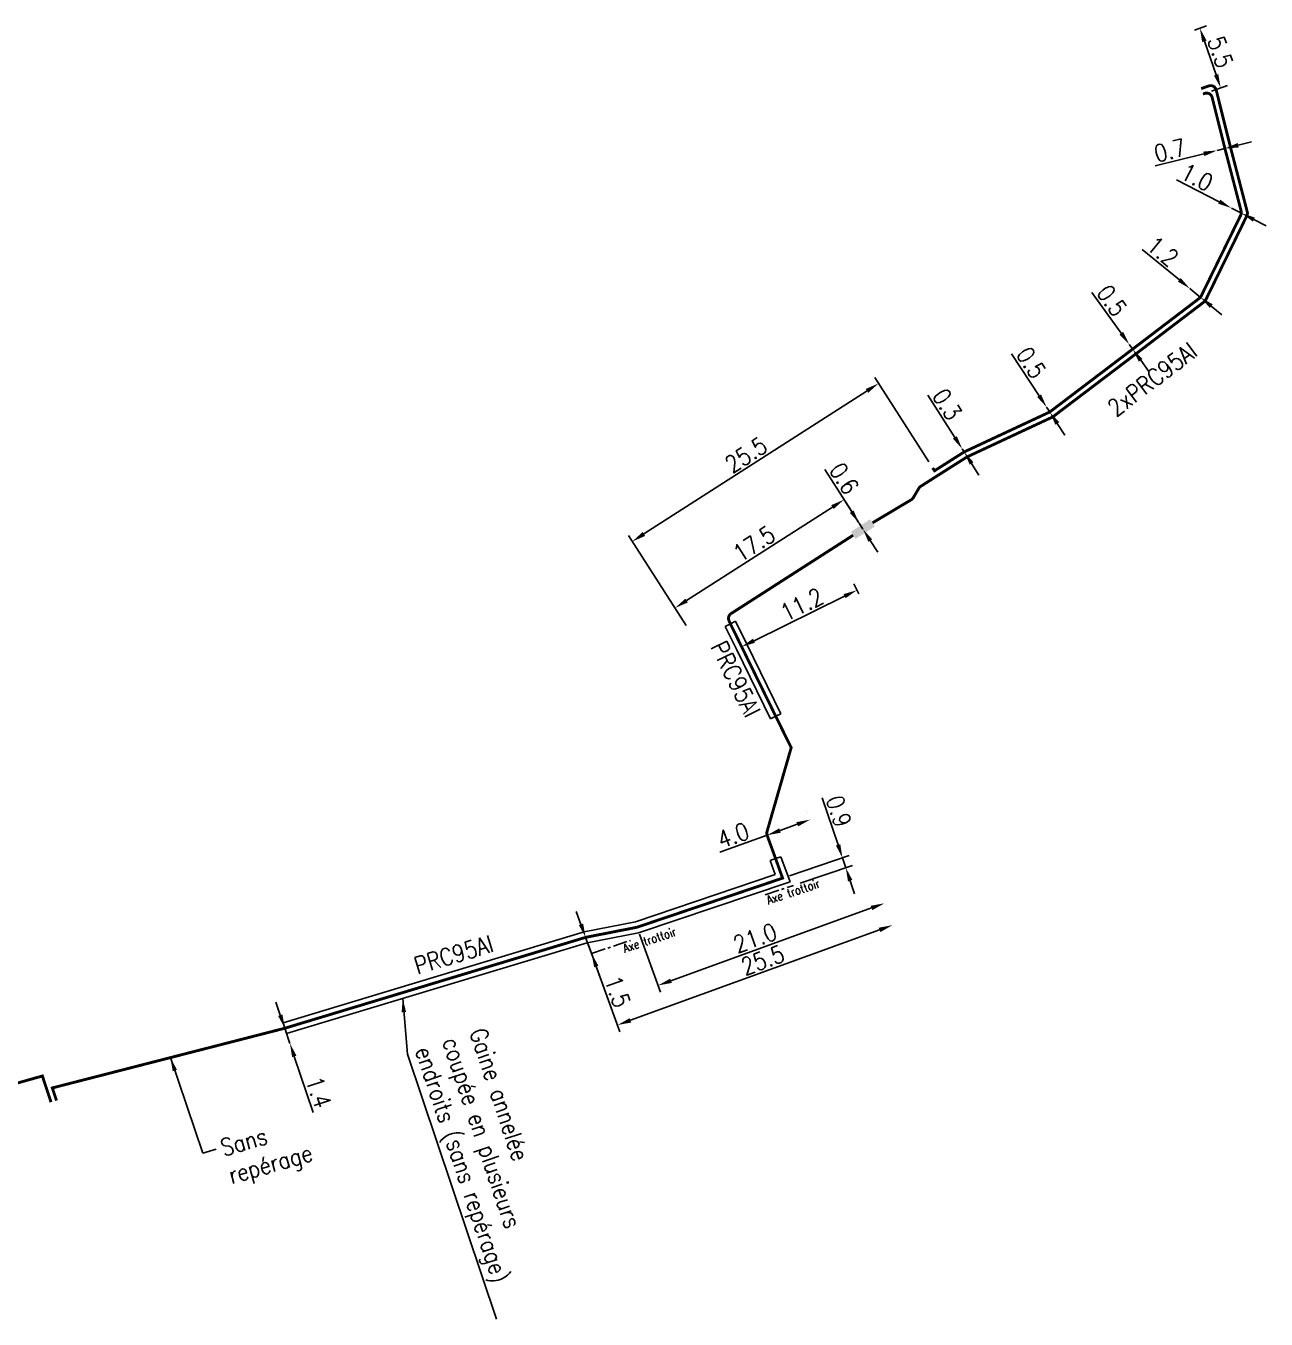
# Model space of a CAD drawing. Header units: millimetres. Extents: x 146000 to 146986, y 142991 to 144001.
# Drawn here: x 146793.3 to 146901.4, y 143013.1 to 143125.8 of the extents above; entities that cross this region are included whole.
import ezdxf
from ezdxf.enums import TextEntityAlignment as Align

# ---------------------------------------------------------------- set-up
doc = ezdxf.new("R2010")
doc.units = ezdxf.units.MM
doc.header["$PDMODE"] = 34
doc.linetypes.add('CENTER', pattern=[2, 1.25, -0.25, 0.25, -0.25])
doc.layers.get('0').update_dxf_attribs({"linetype": 'CONTINUOUS'})
doc.layers.get('Defpoints').update_dxf_attribs({"linetype": 'CONTINUOUS'})
for name, color, linetype in [('M_130', 3, 'M_ST_15'), ('M_300', 7, 'CONTINUOUS'), ('M_400', 7, 'CONTINUOUS')]:
    doc.layers.add(name, color=color, linetype=linetype)
doc.styles.get("Standard").update_dxf_attribs({"font": 'romans.shx', "width": 0.85})
doc.linetypes.add('M_ST_15', pattern='A,5,-0.3,["XX",Standard,S=1,R=0,X=0,Y=-0.5],-2.5', length=7.8)
doc.dimstyles.get("Standard").update_dxf_attribs({"dimtxt": 1.5, "dimasz": 1.2, "dimexe": 0.625, "dimexo": 0.625, "dimgap": 0.25, "dimtad": 1, "dimdec": 1, "dimzin": 0, "dimdsep": 46, "dimtxsty": 'Standard', "dimcen": -0.5, "dimadec": 0, "dimazin": 0, "dimtfac": 1, "dimtdec": 1, "dimtmove": 0, "dimatfit": 3, "dimfxl": 0, "dimtolj": 1, "dimtzin": 0, "dimarcsym": 0})

# ---------------------------------------------------------------- blocks, each defined once
blk = doc.blocks.new('*D142')
at = {"layer": 'Defpoints', "color": 0, "linetype": 'Continuous', "transparency": 16777216}
for p in [(146815.84, 143038.41), (146816.29, 143037.09), (146816.29, 143037.09)]:
    blk.add_point(p, dxfattribs=at)
at = {"layer": 'M_130', "color": 0, "linetype": 'Continuous', "lineweight": -2, "transparency": 16777216}
for p, q in [((146815.45, 143039.55), (146815.06, 143040.69)), ((146815.84, 143038.41), (146816.29, 143037.09)), ((146816.67, 143035.95), (146818.33, 143031.08))]:
    blk.add_line(p, q, dxfattribs=at)
at = {"layer": 'M_130', "color": 0, "linetype": 'Continuous', "transparency": 16777216}
for points in [[(146815.64, 143039.61), (146815.26, 143039.49), (146815.84, 143038.41)], [(146816.86, 143036.02), (146816.48, 143035.89), (146816.29, 143037.09)]]:
    blk.add_solid(points, dxfattribs=at)
at = {"layer": 'M_130', "color": 0, "linetype": 'Continuous', "transparency": 16777216, "insert": (146818.79, 143032.84), "char_height": 1.5, "attachment_point": 5, "rotation": 288.7967}
blk.add_mtext('\\A1;1.4', dxfattribs=at)
blk = doc.blocks.new('*D143')
at = {"layer": 'Defpoints', "color": 0, "linetype": 'Continuous', "transparency": 16777216}
for p in [(146868.12, 143049.3), (146868.12, 143049.3), (146846.54, 143047.21)]:
    blk.add_point(p, dxfattribs=at)
at = {"layer": 'M_130', "color": 0, "linetype": 'Continuous', "lineweight": -2, "transparency": 16777216}
for p, q in [((146849.51, 143042.54), (146867, 143048.89)), ((146846.76, 143046.62), (146848.6, 143041.55))]:
    blk.add_line(p, q, dxfattribs=at)
at = {"layer": 'M_130', "color": 0, "linetype": 'Continuous', "transparency": 16777216}
for points in [[(146866.93, 143049.08), (146867.06, 143048.7), (146868.12, 143049.3)], [(146849.44, 143042.73), (146849.58, 143042.36), (146848.38, 143042.14)]]:
    blk.add_solid(points, dxfattribs=at)
at = {"layer": 'M_130', "color": 0, "linetype": 'Continuous', "transparency": 16777216, "insert": (146856.84, 143046.27), "char_height": 1.5, "attachment_point": 5, "rotation": 19.9498}
blk.add_mtext('\\A1;21.0', dxfattribs=at)
blk = doc.blocks.new('*D144')
at = {"layer": 'Defpoints', "color": 0, "linetype": 'Continuous', "transparency": 16777216}
for p in [(146868.82, 143047.39), (146868.82, 143047.39), (146842.07, 143046.33)]:
    blk.add_point(p, dxfattribs=at)
at = {"layer": 'M_130', "color": 0, "linetype": 'Continuous', "lineweight": -2, "transparency": 16777216}
for p, q in [((146845.98, 143039.1), (146867.69, 143046.98)), ((146842.29, 143045.75), (146845.06, 143038.1))]:
    blk.add_line(p, q, dxfattribs=at)
at = {"layer": 'M_130', "color": 0, "linetype": 'Continuous', "transparency": 16777216}
for points in [[(146867.62, 143047.17), (146867.76, 143046.79), (146868.82, 143047.39)], [(146845.91, 143039.29), (146846.04, 143038.91), (146844.85, 143038.69)]]:
    blk.add_solid(points, dxfattribs=at)
at = {"layer": 'M_130', "color": 0, "linetype": 'Continuous', "transparency": 16777216, "insert": (146857.51, 143044.35), "char_height": 1.5, "attachment_point": 5, "rotation": 19.9498}
blk.add_mtext('\\A1;25.5', dxfattribs=at)
blk = doc.blocks.new('*D145')
at = {"layer": 'Defpoints', "color": 0, "linetype": 'Continuous', "transparency": 16777216}
for p in [(146866.15, 143075.7), (146855.67, 143071.65), (146855.67, 143071.65)]:
    blk.add_point(p, dxfattribs=at)
at = {"layer": 'M_130', "color": 0, "linetype": 'Continuous', "lineweight": -2, "transparency": 16777216}
for p, q in [((146865.88, 143076.26), (146865.45, 143077.15)), ((146864.64, 143076.06), (146856.75, 143072.18))]:
    blk.add_line(p, q, dxfattribs=at)
at = {"layer": 'M_130', "color": 0, "linetype": 'Continuous', "transparency": 16777216}
for points in [[(146864.56, 143076.24), (146864.73, 143075.88), (146865.72, 143076.58)], [(146856.66, 143072.36), (146856.83, 143072), (146855.67, 143071.65)]]:
    blk.add_solid(points, dxfattribs=at)
at = {"layer": 'M_130', "color": 0, "linetype": 'Continuous', "transparency": 16777216, "insert": (146860.91, 143075.34), "char_height": 1.5, "attachment_point": 5, "rotation": 26.158}
blk.add_mtext('\\A1;11.2', dxfattribs=at)
blk = doc.blocks.new('*D146')
at = {"layer": 'Defpoints', "color": 0, "linetype": 'Continuous', "transparency": 16777216}
for p in [(146865.91, 143082.42), (146865.91, 143082.42), (146866.24, 143081.91)]:
    blk.add_point(p, dxfattribs=at)
at = {"layer": 'M_300', "color": 0, "linetype": 'Continuous', "lineweight": -2, "transparency": 16777216}
for p, q in [((146865.27, 143083.43), (146862.91, 143087.11)), ((146865.39, 143082.08), (146865.39, 143082.08)), ((146866.24, 143081.91), (146865.91, 143082.42)), ((146865.71, 143081.57), (146865.71, 143081.57)), ((146866.88, 143080.9), (146867.53, 143079.89))]:
    blk.add_line(p, q, dxfattribs=at)
at = {"layer": 'M_300', "color": 0, "linetype": 'Continuous', "transparency": 16777216}
for points in [[(146865.43, 143083.53), (146865.1, 143083.32), (146865.91, 143082.42)], [(146867.05, 143081.01), (146866.72, 143080.79), (146866.24, 143081.91)]]:
    blk.add_solid(points, dxfattribs=at)
at = {"layer": 'M_300', "color": 0, "linetype": 'Continuous', "transparency": 16777216, "insert": (146864.6, 143086.31), "char_height": 1.5, "attachment_point": 5, "rotation": 302.6682}
blk.add_mtext('\\A1;0.6', dxfattribs=at)
blk = doc.blocks.new('*D147')
at = {"layer": 'Defpoints', "color": 0, "linetype": 'Continuous', "transparency": 16777216}
for p in [(146864.59, 143084.47), (146866.24, 143081.91), (146851.18, 143072.97)]:
    blk.add_point(p, dxfattribs=at)
at = {"layer": 'M_300', "color": 0, "linetype": 'Continuous', "lineweight": -2, "transparency": 16777216}
for p, q in [((146865.9, 143082.44), (146864.26, 143085)), ((146850.87, 143075.67), (146863.58, 143083.82)), ((146850.84, 143073.5), (146849.53, 143075.55))]:
    blk.add_line(p, q, dxfattribs=at)
at = {"layer": 'M_300', "color": 0, "linetype": 'Continuous', "transparency": 16777216}
for points in [[(146863.48, 143083.99), (146863.69, 143083.66), (146864.59, 143084.47)], [(146850.76, 143075.84), (146850.98, 143075.51), (146849.86, 143075.03)]]:
    blk.add_solid(points, dxfattribs=at)
at = {"layer": 'M_300', "color": 0, "linetype": 'Continuous', "transparency": 16777216, "insert": (146856.75, 143080.63), "char_height": 1.5, "attachment_point": 5, "rotation": 32.6682}
blk.add_mtext('\\A1;17.5', dxfattribs=at)
blk = doc.blocks.new('*D148')
at = {"layer": 'Defpoints', "color": 0, "linetype": 'Continuous', "transparency": 16777216}
for p in [(146874.9, 143088.89), (146874.9, 143088.89), (146875.07, 143088.63)]:
    blk.add_point(p, dxfattribs=at)
at = {"layer": 'M_130', "color": 0, "linetype": 'Continuous', "lineweight": -2, "transparency": 16777216}
for p, q in [((146874.26, 143089.9), (146871.9, 143093.58)), ((146874.38, 143088.55), (146874.38, 143088.55)), ((146875.07, 143088.63), (146874.9, 143088.89)), ((146874.54, 143088.3), (146874.54, 143088.3)), ((146875.71, 143087.62), (146876.36, 143086.61))]:
    blk.add_line(p, q, dxfattribs=at)
at = {"layer": 'M_130', "color": 0, "linetype": 'Continuous', "transparency": 16777216}
for points in [[(146874.43, 143090), (146874.09, 143089.79), (146874.9, 143088.89)], [(146875.88, 143087.73), (146875.55, 143087.52), (146875.07, 143088.63)]]:
    blk.add_solid(points, dxfattribs=at)
at = {"layer": 'M_130', "color": 0, "linetype": 'Continuous', "transparency": 16777216, "insert": (146873.59, 143092.78), "char_height": 1.5, "attachment_point": 5, "rotation": 302.6682}
blk.add_mtext('\\A1;0.3', dxfattribs=at)
blk = doc.blocks.new('M_300_03')
at = {"color": 0, "linetype": 'Continuous'}
blk.add_solid([(-1, 0.75), (-1, 0), (1, 0.75), (1, 0)], dxfattribs=at)
at = {"color": 0, "linetype": 'Continuous', "width": 0.75, "flags": 3}
for tag, p in [('DEF_LEG', (0, -4.625)), ('DEF_COUP', (0, -7.125)), ('DEF_TYPE', (0, -9.625))]:
    blk.add_attdef(tag, text='', height=1.2, dxfattribs=at).set_placement(p, align=Align.MIDDLE)
blk = doc.blocks.new('*D149')
at = {"layer": 'Defpoints', "color": 0, "linetype": 'Continuous', "transparency": 16777216}
for p in [(146882.26, 143092.53), (146882.26, 143092.53), (146882.53, 143092.11)]:
    blk.add_point(p, dxfattribs=at)
at = {"layer": 'M_130', "color": 0, "linetype": 'Continuous', "lineweight": -2, "transparency": 16777216}
for p, q in [((146881.6, 143093.53), (146879.2, 143097.19)), ((146882.53, 143092.11), (146882.26, 143092.53)), ((146883.19, 143091.11), (146883.85, 143090.1))]:
    blk.add_line(p, q, dxfattribs=at)
at = {"layer": 'M_130', "color": 0, "linetype": 'Continuous', "transparency": 16777216}
for points in [[(146881.77, 143093.64), (146881.43, 143093.42), (146882.26, 143092.53)], [(146883.36, 143091.22), (146883.02, 143091), (146882.53, 143092.11)]]:
    blk.add_solid(points, dxfattribs=at)
at = {"layer": 'M_130', "color": 0, "linetype": 'Continuous', "transparency": 16777216, "insert": (146880.91, 143096.41), "char_height": 1.5, "attachment_point": 5, "rotation": 303.2258}
blk.add_mtext('\\A1;0.5', dxfattribs=at)
blk = doc.blocks.new('*D150')
at = {"layer": 'Defpoints', "color": 0, "linetype": 'Continuous', "transparency": 16777216}
for p in [(146889.46, 143098), (146889.46, 143098), (146889.76, 143097.59)]:
    blk.add_point(p, dxfattribs=at)
at = {"layer": 'M_130', "color": 0, "linetype": 'Continuous', "lineweight": -2, "transparency": 16777216}
for p, q in [((146888.76, 143098.97), (146886.21, 143102.52)), ((146889.76, 143097.59), (146889.46, 143098)), ((146890.46, 143096.62), (146891.16, 143095.64))]:
    blk.add_line(p, q, dxfattribs=at)
at = {"layer": 'M_130', "color": 0, "linetype": 'Continuous', "transparency": 16777216}
for points in [[(146888.93, 143099.09), (146888.6, 143098.85), (146889.46, 143098)], [(146890.62, 143096.73), (146890.29, 143096.5), (146889.76, 143097.59)]]:
    blk.add_solid(points, dxfattribs=at)
at = {"layer": 'M_130', "color": 0, "linetype": 'Continuous', "transparency": 16777216, "insert": (146887.95, 143101.82), "char_height": 1.5, "attachment_point": 5, "rotation": 305.6867}
blk.add_mtext('\\A1;0.5', dxfattribs=at)
blk = doc.blocks.new('*D151')
at = {"layer": 'Defpoints', "color": 0, "linetype": 'Continuous', "transparency": 16777216}
for p in [(146894.75, 143102.86), (146894.75, 143102.86), (146895.68, 143102.1)]:
    blk.add_point(p, dxfattribs=at)
at = {"layer": 'M_130', "color": 0, "linetype": 'Continuous', "lineweight": -2, "transparency": 16777216}
for p, q in [((146893.83, 143103.62), (146890.59, 143106.28)), ((146895.15, 143103.34), (146895.15, 143103.34)), ((146895.68, 143102.1), (146894.75, 143102.86)), ((146896.61, 143101.34), (146897.54, 143100.58))]:
    blk.add_line(p, q, dxfattribs=at)
at = {"layer": 'M_130', "color": 0, "linetype": 'Continuous', "transparency": 16777216}
for points in [[(146893.95, 143103.78), (146893.7, 143103.47), (146894.75, 143102.86)], [(146896.74, 143101.49), (146896.48, 143101.18), (146895.68, 143102.1)]]:
    blk.add_solid(points, dxfattribs=at)
at = {"layer": 'M_130', "color": 0, "linetype": 'Continuous', "transparency": 16777216, "insert": (146892.38, 143106.1), "char_height": 1.5, "attachment_point": 5, "rotation": 320.6417}
blk.add_mtext('\\A1;1.2', dxfattribs=at)
blk = doc.blocks.new('*D152')
at = {"layer": 'Defpoints', "color": 0, "linetype": 'Continuous', "transparency": 16777216}
for p in [(146898.37, 143109.88), (146898.37, 143109.88), (146899.26, 143109.43)]:
    blk.add_point(p, dxfattribs=at)
at = {"layer": 'M_130', "color": 0, "linetype": 'Continuous', "lineweight": -2, "transparency": 16777216}
for p, q in [((146897.31, 143110.43), (146893.58, 143112.35)), ((146899.26, 143109.43), (146898.37, 143109.88)), ((146900.33, 143108.88), (146901.4, 143108.33))]:
    blk.add_line(p, q, dxfattribs=at)
at = {"layer": 'M_130', "color": 0, "linetype": 'Continuous', "transparency": 16777216}
for points in [[(146897.4, 143110.61), (146897.21, 143110.26), (146898.37, 143109.88)], [(146900.42, 143109.05), (146900.24, 143108.7), (146899.26, 143109.43)]]:
    blk.add_solid(points, dxfattribs=at)
at = {"layer": 'M_130', "color": 0, "linetype": 'Continuous', "transparency": 16777216, "insert": (146895.37, 143112.56), "char_height": 1.5, "attachment_point": 5, "rotation": 332.7579}
blk.add_mtext('\\A1;1.0', dxfattribs=at)
blk = doc.blocks.new('*D153')
at = {"layer": 'Defpoints', "color": 0, "linetype": 'Continuous', "transparency": 16777216}
for p in [(146897.12, 143114.9), (146897.12, 143114.9), (146897.8, 143115.07)]:
    blk.add_point(p, dxfattribs=at)
at = {"layer": 'M_130', "color": 0, "linetype": 'Continuous', "lineweight": -2, "transparency": 16777216}
for p, q in [((146898.97, 143115.36), (146900.13, 143115.65)), ((146895.96, 143114.61), (146891.72, 143113.55)), ((146897.8, 143115.07), (146897.12, 143114.9)), ((146897.95, 143114.46), (146897.95, 143114.46)), ((146897.27, 143114.29), (146897.27, 143114.29))]:
    blk.add_line(p, q, dxfattribs=at)
at = {"layer": 'M_130', "color": 0, "linetype": 'Continuous', "transparency": 16777216}
for points in [[(146898.92, 143115.55), (146899.01, 143115.16), (146897.8, 143115.07)], [(146895.91, 143114.8), (146896.01, 143114.41), (146897.12, 143114.9)]]:
    blk.add_solid(points, dxfattribs=at)
at = {"layer": 'M_130', "color": 0, "linetype": 'Continuous', "transparency": 16777216, "insert": (146893.01, 143114.9), "char_height": 1.5, "attachment_point": 5, "rotation": 13.9996}
blk.add_mtext('\\A1;0.7', dxfattribs=at)
blk = doc.blocks.new('*D154')
at = {"layer": 'Defpoints', "color": 0, "linetype": 'Continuous', "transparency": 16777216}
for p in [(146894.56, 143125.18), (146897.43, 143120.36), (146896.04, 143119.87)]:
    blk.add_point(p, dxfattribs=at)
at = {"layer": 'M_130', "color": 0, "linetype": 'Continuous', "lineweight": -2, "transparency": 16777216}
for p, q in [((146895.15, 143125.39), (146896.21, 143125.76)), ((146896.01, 143124.42), (146897.03, 143121.49)), ((146896.63, 143120.08), (146898.02, 143120.56))]:
    blk.add_line(p, q, dxfattribs=at)
at = {"layer": 'M_130', "color": 0, "linetype": 'Continuous', "transparency": 16777216}
for points in [[(146896.2, 143124.48), (146895.82, 143124.35), (146895.62, 143125.55)], [(146897.22, 143121.56), (146896.85, 143121.42), (146897.43, 143120.36)]]:
    blk.add_solid(points, dxfattribs=at)
at = {"layer": 'M_130', "color": 0, "linetype": 'Continuous', "transparency": 16777216, "insert": (146897.4, 143123.48), "char_height": 1.5, "attachment_point": 5, "rotation": 289.2253}
blk.add_mtext('\\A1;5.5', dxfattribs=at)
blk = doc.blocks.new('*D155')
at = {"layer": 'Defpoints', "color": 0, "linetype": 'Continuous', "transparency": 16777216}
for p in [(146867.61, 143094.6), (146872.32, 143087.24), (146851.18, 143072.97)]:
    blk.add_point(p, dxfattribs=at)
at = {"layer": 'M_130', "color": 0, "linetype": 'Continuous', "lineweight": -2, "transparency": 16777216}
for p, q in [((146871.99, 143087.77), (146867.27, 143095.12)), ((146847.15, 143081.48), (146866.6, 143093.95)), ((146850.84, 143073.5), (146845.8, 143081.36))]:
    blk.add_line(p, q, dxfattribs=at)
at = {"layer": 'M_130', "color": 0, "linetype": 'Continuous', "transparency": 16777216}
for points in [[(146866.49, 143094.12), (146866.7, 143093.78), (146867.61, 143094.6)], [(146847.04, 143081.65), (146847.26, 143081.31), (146846.14, 143080.83)]]:
    blk.add_solid(points, dxfattribs=at)
at = {"layer": 'M_130', "color": 0, "linetype": 'Continuous', "transparency": 16777216, "insert": (146856.06, 143088.38), "char_height": 1.5, "attachment_point": 5, "rotation": 32.6682}
blk.add_mtext('\\A1;25.5', dxfattribs=at)
blk = doc.blocks.new('*D156')
at = {"layer": 'Defpoints', "color": 0, "linetype": 'Continuous', "transparency": 16777216}
for p in [(146864.75, 143052.4), (146859.24, 143051.49), (146860.18, 143050.86)]:
    blk.add_point(p, dxfattribs=at)
at = {"layer": 'M_130', "color": 0, "linetype": 'Continuous', "lineweight": -2, "transparency": 16777216}
for p, q in [((146864.08, 143054.39), (146862.7, 143058.48)), ((146859.84, 143051.69), (146865.05, 143053.45)), ((146860.77, 143051.06), (146865.34, 143052.6)), ((146864.75, 143052.4), (146864.46, 143053.25)), ((146865.13, 143051.26), (146865.52, 143050.13))]:
    blk.add_line(p, q, dxfattribs=at)
at = {"layer": 'M_130', "color": 0, "linetype": 'Continuous', "transparency": 16777216}
for points in [[(146864.27, 143054.45), (146863.89, 143054.33), (146864.46, 143053.25)], [(146865.32, 143051.33), (146864.94, 143051.2), (146864.75, 143052.4)]]:
    blk.add_solid(points, dxfattribs=at)
at = {"layer": 'M_130', "color": 0, "linetype": 'Continuous', "transparency": 16777216, "insert": (146864.14, 143057.32), "char_height": 1.5, "attachment_point": 5, "rotation": 288.6444}
blk.add_mtext('\\A1;0.9', dxfattribs=at)
blk = doc.blocks.new('*D157')
at = {"layer": 'Defpoints', "color": 0, "linetype": 'Continuous', "transparency": 16777216}
for p in [(146861.65, 143056.59), (146861.65, 143056.59), (146857.89, 143055.23)]:
    blk.add_point(p, dxfattribs=at)
at = {"layer": 'M_130', "color": 0, "linetype": 'Continuous', "lineweight": -2, "transparency": 16777216}
for p, q in [((146861.43, 143057.18), (146861.43, 143057.18)), ((146857.67, 143055.82), (146857.67, 143055.82)), ((146860.52, 143056.18), (146859.02, 143055.64)), ((146857.89, 143055.23), (146853.78, 143053.74))]:
    blk.add_line(p, q, dxfattribs=at)
at = {"layer": 'M_130', "color": 0, "linetype": 'Continuous', "transparency": 16777216}
for points in [[(146858.95, 143055.83), (146859.08, 143055.45), (146857.89, 143055.23)], [(146860.45, 143056.37), (146860.59, 143056), (146861.65, 143056.59)]]:
    blk.add_solid(points, dxfattribs=at)
at = {"layer": 'M_130', "color": 0, "linetype": 'Continuous', "transparency": 16777216, "insert": (146854.93, 143055.22), "char_height": 1.5, "attachment_point": 5, "rotation": 19.9498}
blk.add_mtext('\\A1;4.0', dxfattribs=at)
blk = doc.blocks.new('*D158')
at = {"layer": 'Defpoints', "color": 0, "linetype": 'Continuous', "transparency": 16777216}
for p in [(146842.07, 143046.33), (146842.07, 143046.33), (146842.59, 143044.92)]:
    blk.add_point(p, dxfattribs=at)
at = {"layer": 'M_130', "color": 0, "linetype": 'Continuous', "lineweight": -2, "transparency": 16777216}
for p, q in [((146841.66, 143047.46), (146841.25, 143048.59)), ((146841.49, 143046.12), (146841.49, 143046.12)), ((146842.07, 143046.33), (146842.59, 143044.92)), ((146842, 143044.71), (146842, 143044.71)), ((146842.99, 143043.8), (146844.42, 143039.86))]:
    blk.add_line(p, q, dxfattribs=at)
at = {"layer": 'M_130', "color": 0, "linetype": 'Continuous', "transparency": 16777216}
for points in [[(146841.85, 143047.53), (146841.48, 143047.39), (146842.07, 143046.33)], [(146843.18, 143043.86), (146842.81, 143043.73), (146842.59, 143044.92)]]:
    blk.add_solid(points, dxfattribs=at)
at = {"layer": 'M_130', "color": 0, "linetype": 'Continuous', "transparency": 16777216, "insert": (146844.85, 143041.6), "char_height": 1.5, "attachment_point": 5, "rotation": 289.9498}
blk.add_mtext('\\A1;1.5', dxfattribs=at)

msp = doc.modelspace()

# ---------------------------------------------------------------- linework, layer by layer
at = {"layer": 'M_130', "flags": 128}
msp.add_lwpolyline([(146895.73, 143120.29, 0.25, 0.25, 0), (146896.39, 143120.52, 0.25, 0.25, -0.441187), (146897.04, 143120.17, 0.25, 0.25, 0), (146898.27, 143115.24, 0.25, 0.25, 0), (146899.75, 143109.55, 0.25, 0.25, -0.178991), (146899.71, 143109.2, 0.25, 0.25, 0), (146896.13, 143101.88, 0.25, 0.25, -0.116921), (146895.98, 143101.7, 0.25, 0.25, 0), (146890.06, 143097.19, 0.25, 0.25, 0), (146882.79, 143091.68, 0.25, 0.25, 0), (146875.31, 143088.19, 0.25, 0.25, 0), (146875.31, 143088.19, 0.25, 0.25, 0), (146872.33, 143086.3, 0.25, 0.25, 0), (146871.27, 143085.62, 0.25, 0.25, 0.118059), (146871.11, 143085.45, 0.25, 0.25, 0), (146870.63, 143084.63, 0.25, 0.25, -0.126035), (146870.45, 143084.46, 0.25, 0.25, 0), (146867.08, 143082.45, 0, 0, 0)], format="xyseb", dxfattribs=at)
at = {"layer": 'M_130', "const_width": 0.25, "flags": 128}
for points in [[(146895.89, 143119.82), (146896.04, 143119.87, -0.441187), (146896.69, 143119.52), (146897.8, 143115.07), (146899.22, 143109.61, -0.178808), (146899.18, 143109.26), (146895.73, 143102.21, -0.116994), (146895.59, 143102.03), (146889.76, 143097.59), (146882.53, 143092.11), (146875.07, 143088.63), (146872.49, 143086.99), (146872.32, 143087.24)], [(146865.39, 143081.37), (146854.76, 143074.55, 0.364166), (146854.56, 143073.94), (146854.69, 143073.65), (146855.67, 143071.65), (146858.64, 143065.6), (146859.99, 143062.86), (146857.88, 143055.54, 0.15848), (146857.89, 143055.23), (146858.63, 143053.19), (146859.24, 143051.49), (146846.54, 143047.21), (146842.07, 143046.33), (146815.84, 143038.41), (146795.58, 143033.21), (146795.94, 143032.11)]]:
    msp.add_lwpolyline(points, format="xyb", dxfattribs=at)
msp.add_lwpolyline([(146795.46, 143031.97), (146794.71, 143034.25), (146789.34, 143032.73), (146782.78, 143030.49), (146782.91, 143028.77), (146783.01, 143028.43)], dxfattribs=at)
at = {"layer": 'M_400', "color": 7, "linetype": 'CONTINUOUS'}
for p, q in [((146855.13, 143073.87), (146854.69, 143073.65)), ((146856.12, 143071.87), (146855.13, 143073.87)), ((146854.24, 143073.43), (146854.69, 143073.65)), ((146855.22, 143071.43), (146854.24, 143073.43)), ((146859.09, 143065.82), (146856.12, 143071.87)), ((146858.19, 143065.38), (146855.22, 143071.43)), ((146858.19, 143065.38), (146858.64, 143065.6)), ((146859.09, 143065.82), (146858.64, 143065.6)), ((146858.16, 143053.02), (146858.63, 143053.19)), ((146858.6, 143051.8), (146858.16, 143053.02)), ((146859.1, 143053.36), (146858.63, 143053.19)), ((146859.89, 143051.18), (146859.1, 143053.36)), ((146846.41, 143047.69), (146858.6, 143051.8)), ((146846.67, 143046.72), (146859.89, 143051.18)), ((146815.69, 143038.89), (146841.95, 143046.82)), ((146841.95, 143046.82), (146846.41, 143047.69)), ((146842.19, 143045.85), (146846.67, 143046.72)), ((146815.98, 143037.94), (146842.19, 143045.85)), ((146815.69, 143038.89), (146815.84, 143038.41)), ((146815.98, 143037.94), (146815.84, 143038.41))]:
    msp.add_line(p, q, dxfattribs=at)
at = {"layer": 'M_400', "color": 7, "linetype": 'CENTER', "flags": 128}
for points in [[(146857.73, 143050.03), (146860.18, 143050.86), (146860.18, 143050.86)], [(146842.59, 143044.92), (146845.99, 143046.07), (146845.99, 143046.07)]]:
    msp.add_lwpolyline(points, dxfattribs=at)

# ---------------------------------------------------------------- block references
at = {"layer": 'M_300', "rotation": 32.66818084504136}
msp.add_blockref('M_300_03', (146866.44, 143081.59), dxfattribs=at)

# ---------------------------------------------------------------- texts
at = {"layer": 'M_130', "linetype": 'Continuous', "width": 0.85}
for s, rotation, p in [('2xPRC95Al', 37.1766, (146888.3, 143091.62)), ('PRC95Al', 296.158, (146852.93, 143071.67)), ('PRC95Al', 16.7947, (146827.4, 143043.09))]:
    msp.add_text(s, height=1.5, rotation=rotation, dxfattribs=at).set_placement(p)
at = {"layer": 'M_130', "linetype": 'Continuous', "insert": (146810.1, 143028.68), "char_height": 1.5, "attachment_point": 1, "rotation": 16}
msp.add_mtext('Sans \\Prepérage', dxfattribs=at)
at = {"layer": 'M_400', "linetype": 'Continuous', "width": 0.85}
for p in [(146857.98, 143049.19), (146845.46, 143044.98)]:
    msp.add_text('Axe trottoir', height=0.75, rotation=18.6444, dxfattribs=at).set_placement(p)
at = {"layer": 'M_400', "linetype": 'Continuous', "insert": (146826.71, 143036.34), "char_height": 1.5, "attachment_point": 7, "rotation": 288.5536}
msp.add_mtext('\\A1;Gaine annelée\\Pcoupée en plusieurs\\Pendroits (sans repérage)', dxfattribs=at)

# ---------------------------------------------------------------- dimensions: what is measured, and where the dimension line sits
at = {"layer": 'M_130', "linetype": 'Continuous'}
for base, p1, p2, angle, picture, middle in [((146897.43, 143120.36), (146894.56, 143125.18), (146896.04, 143119.87), 109.2253, '*D154', (146896.45, 143123.15)), ((146897.12, 143114.9), (146897.8, 143115.07), (146897.12, 143114.9), 13.9996, '*D153', (146893.26, 143113.93)), ((146898.37, 143109.88), (146899.26, 143109.43), (146898.37, 143109.88), 332.7579, '*D152', (146894.91, 143111.67)), ((146894.75, 143102.86), (146895.68, 143102.1), (146894.75, 143102.86), 320.6417, '*D151', (146891.74, 143105.33)), ((146889.46, 143098), (146889.76, 143097.59), (146889.46, 143098), 305.6867, '*D150', (146887.14, 143101.23)), ((146882.26, 143092.53), (146882.53, 143092.11), (146882.26, 143092.53), 303.2258, '*D149', (146880.07, 143095.86)), ((146867.61, 143094.6), (146851.18, 143072.97), (146872.32, 143087.24), 32.6682, '*D155', (146856.6, 143087.54)), ((146874.9, 143088.89), (146875.07, 143088.63), (146874.9, 143088.89), 302.6682, '*D148', (146872.75, 143092.24)), ((146855.67, 143071.65), (146866.15, 143075.7), (146855.67, 143071.65), 26.158, '*D145', (146861.35, 143074.44)), ((146864.75, 143052.4), (146859.24, 143051.49), (146860.18, 143050.86), 288.6444, '*D156', (146863.2, 143057)), ((146861.65, 143056.59), (146857.89, 143055.23), (146861.65, 143056.59), 199.9498, '*D157', (146855.27, 143054.28)), ((146868.12, 143049.3), (146846.54, 143047.21), (146868.12, 143049.3), 199.9498, '*D143', (146857.18, 143045.33)), ((146842.07, 143046.33), (146842.59, 143044.92), (146842.07, 143046.33), 289.9498, '*D158', (146843.91, 143041.26)), ((146868.82, 143047.39), (146842.07, 143046.33), (146868.82, 143047.39), 199.9498, '*D144', (146857.85, 143043.41)), ((146816.29, 143037.09), (146815.84, 143038.41), (146816.29, 143037.09), 108.7967, '*D142', (146817.84, 143032.52))]:
    dim = msp.add_linear_dim(base=base, p1=p1, p2=p2, angle=angle, dimstyle='Standard', dxfattribs=at)
    dim.commit()
    dim.dimension.update_dxf_attribs({"geometry": picture, "text_midpoint": middle, "dimtype": 160})
at = {"layer": 'M_300', "linetype": 'Continuous'}
for base, p1, p2, angle, picture, middle in [((146865.91, 143082.42), (146866.24, 143081.91), (146865.91, 143082.42), 302.6682, '*D146', (146863.76, 143085.77)), ((146864.59, 143084.47), (146851.18, 143072.97), (146866.24, 143081.91), 212.6682, '*D147', (146857.29, 143079.79))]:
    dim = msp.add_linear_dim(base=base, p1=p1, p2=p2, angle=angle, dimstyle='Standard', dxfattribs=at)
    dim.commit()
    dim.dimension.update_dxf_attribs({"geometry": picture, "text_midpoint": middle, "dimtype": 160})

# ---------------------------------------------------------------- leaders
at = {"layer": 'M_130', "linetype": 'Continuous', "annotation_type": 0, "has_hookline": 1, "hookline_direction": 0, "text_width": 7.89, "horizontal_direction": (0.961262, 0.275637, 0)}
msp.add_leader([(146805.87, 143035.86), (146808.71, 143027.53), (146809.86, 143027.86)], dimstyle='Standard', override={"dimgap": 0.25, "dimtad": 0}, dxfattribs=at)
at = {"layer": 'M_400', "linetype": 'Continuous', "annotation_type": 0, "has_hookline": 1, "hookline_direction": 0, "text_width": 24.1, "horizontal_direction": (0.318192, -0.948026, 0)}
msp.add_leader([(146826.12, 143041), (146826.54, 143036.15)], dimstyle='Standard', override={"dimgap": 0.25, "dimtad": 1}, dxfattribs=at)

doc.saveas('drawing.dxf')
